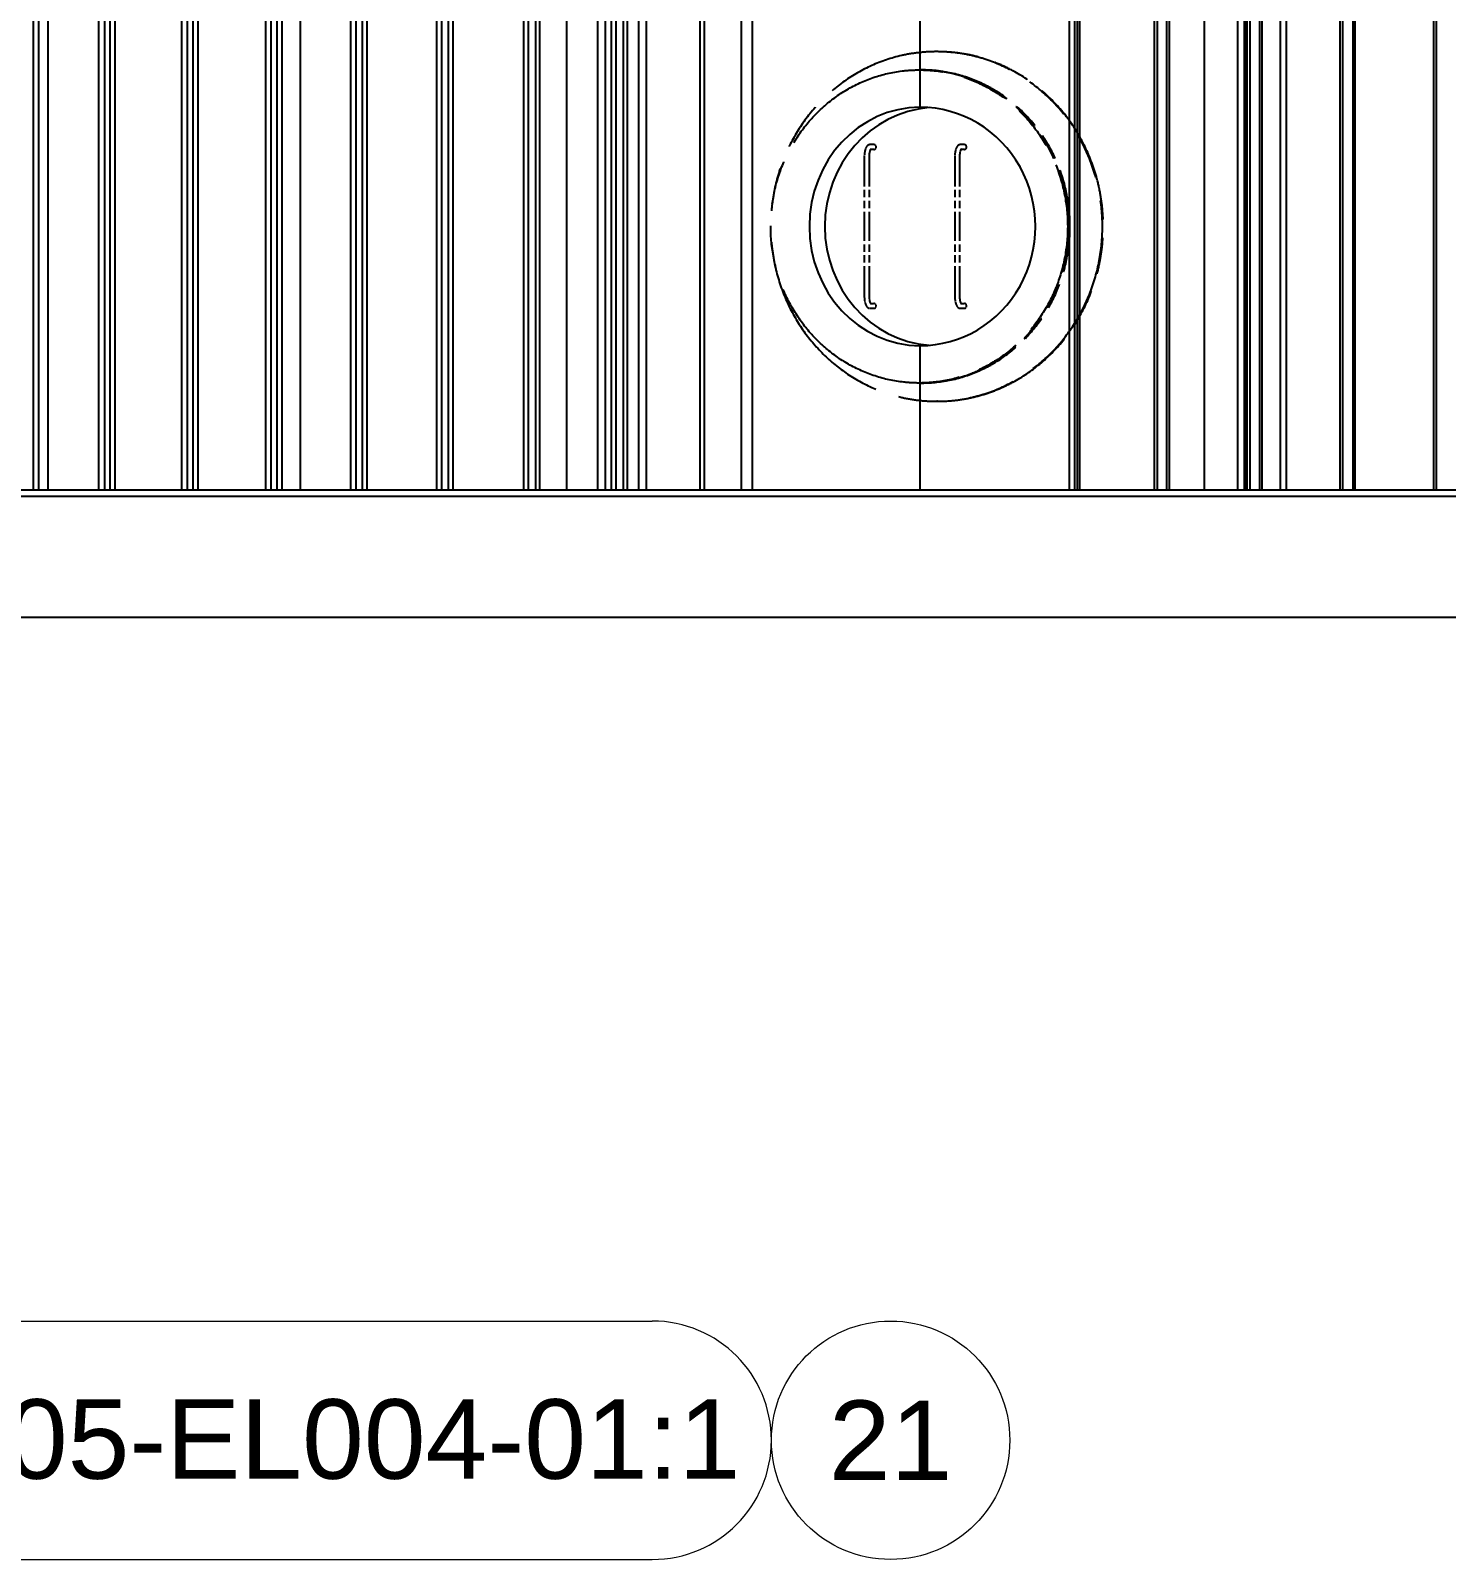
# Model space of a CAD drawing. Header units: millimetres. Extents: x -4172 to 126100, y -2 to 142133.
# Drawn here: x 15748 to 20202, y 39654 to 44464 of the extents above; entities that cross this region are included whole.
import ezdxf

# ---------------------------------------------------------------- set-up
doc = ezdxf.new("R2010")
doc.units = ezdxf.units.MM
doc.header["$LTSCALE"] = 100
doc.linetypes.add('DOUBLE_DASH_CHAIN', pattern=[1.2403, 0.6614, -0.0827, 0.1654, -0.0827, 0.1654, -0.0827])
for name, color, linetype, lineweight in [('Reference', 7, 'DOUBLE_DASH_CHAIN', 25), ('Symbol', 7, 'Continuous', 18), ('Visible', 7, 'Continuous', 25)]:
    doc.layers.add(name, color=color, linetype=linetype, lineweight=lineweight)
doc.styles.add('Note Text', font='arial.ttf')

# ---------------------------------------------------------------- blocks, each defined once
blk = doc.blocks.new('Balloon21')
at = {"layer": 'Symbol'}
for p, q in [((128.737, 428.206), (127.198, 430.176)), ((129.131, 428.513), (127.198, 430.176)), ((127.198, 430.176), (128.343, 427.898)), ((128.343, 427.898), (129.131, 428.513)), ((128.737, 428.206), (148.242, 403.237)), ((150.545, 404.039), (177.037, 404.039)), ((150.545, 396.539), (177.037, 396.539))]:
    blk.add_line(p, q, dxfattribs=at)
at = {"layer": 'Symbol', "flags": 128}
blk.add_lwpolyline([(129.131, 428.513), (127.198, 430.176), (128.343, 427.898), (129.131, 428.513)], dxfattribs=at)
at = {"layer": 'Symbol'}
blk.add_circle((184.537, 400.289), 3.75, dxfattribs=at)
for centre, start, end in [((150.545, 400.289), 90, 270), ((177.037, 400.289), 270, 90)]:
    blk.add_arc(centre, 3.75, start, end, dxfattribs=at)
blk.add_solid([(129.131, 428.513), (127.198, 430.176), (128.343, 427.898), (129.131, 428.513)], dxfattribs=at)
at = {"layer": 'Symbol', "char_height": 2.5, "attachment_point": 5, "style": 'Note Text'}
for s, insert in [('4003-05-EL004-01:1', (163.791, 400.31)), ('21', (184.537, 400.289))]:
    blk.add_mtext(s, dxfattribs=dict(at, insert=insert))

msp = doc.modelspace()

# ---------------------------------------------------------------- linework, layer by layer
at = {"layer": 'Reference', "ltscale": 0.025294}
for p, q in [((18600.89, 44397.58), (18598.36, 44397.58)), ((18600.89, 43297.58), (18598.36, 43297.58))]:
    msp.add_line(p, q, dxfattribs=at)
at = {"layer": 'Reference', "ltscale": 0.031642}
for p, q in [((18546.74, 44340.08), (18543.57, 44340.08)), ((18550.86, 44340.08), (18547.69, 44340.08)), ((18546.74, 43355.08), (18543.57, 43355.08)), ((18550.86, 43355.08), (18547.69, 43355.08))]:
    msp.add_line(p, q, dxfattribs=at)
at = {"layer": 'Reference', "ltscale": 1.380694}
for p, q in [((18370.83, 44065.08), (18370.83, 43630.08)), ((18385.83, 44065.08), (18385.83, 43630.08)), ((18655.39, 44065.08), (18655.39, 43630.08)), ((18670.39, 44065.08), (18670.39, 43630.08))]:
    msp.add_line(p, q, dxfattribs=at)
at = {"layer": 'Reference', "ltscale": 0.12687}
for p, q in [((18401.29, 44105.08), (18388.63, 44105.08)), ((18685.85, 44105.08), (18673.19, 44105.08)), ((18388.63, 43590.08), (18401.29, 43590.08)), ((18673.19, 43590.08), (18685.85, 43590.08))]:
    msp.add_line(p, q, dxfattribs=at)
at = {"layer": 'Reference', "ltscale": 0.109849}
for p, q in [((18401.29, 44090.08), (18390.32, 44090.08)), ((18685.85, 44090.08), (18674.88, 44090.08)), ((18390.32, 43605.08), (18401.29, 43605.08)), ((18674.88, 43605.08), (18685.85, 43605.08))]:
    msp.add_line(p, q, dxfattribs=at)
at = {"layer": 'Reference', "ltscale": 9.02184}
msp.add_ellipse((18598.36, 43847.58), major_axis=(0, 550), ratio=0.9485294, start_param=1.6606287, end_param=7.7641493, dxfattribs=at)
at = {"layer": 'Reference', "ltscale": 6.965557}
msp.add_ellipse((18600.89, 43847.58), major_axis=(0, 550), ratio=0.9485294, start_param=3.1415927, end_param=6.2831853, dxfattribs=at)
at = {"layer": 'Reference', "ltscale": 8.316452}
msp.add_ellipse((18543.57, 43847.58), major_axis=(0, -492.5), ratio=0.9485294, dxfattribs=at)
at = {"layer": 'Reference', "ltscale": 4.911191}
for centre in [(18546.74, 43847.58), (18550.86, 43847.58)]:
    msp.add_ellipse(centre, major_axis=(0, 492.5), ratio=0.9485294, start_param=3.1415927, end_param=6.2831853, dxfattribs=at)
at = {"layer": 'Reference', "ltscale": 4.91437}
msp.add_ellipse((18547.69, 43847.58), major_axis=(0, 492.5), ratio=0.9485294, start_param=3.1405758, end_param=6.2842022, dxfattribs=at)
at = {"layer": 'Reference', "ltscale": 0.074691}
for centre in [(18401.29, 44097.58), (18685.85, 44097.58), (18401.29, 43597.58), (18685.85, 43597.58)]:
    msp.add_ellipse(centre, major_axis=(0, 7.5), ratio=0.9485294, start_param=3.1415927, end_param=6.2831853, dxfattribs=at)
at = {"layer": 'Reference', "ltscale": 0.186253}
for points in [[(18388.63, 44105.08), (18387.08, 44105.08), (18385.55, 44104.72), (18382.68, 44103.48), (18381.43, 44102.54), (18378.68, 44099.88), (18377.48, 44098.02), (18375.23, 44093.54), (18374.27, 44090.83), (18372.69, 44084.84), (18372.07, 44081.57), (18371.2, 44074.69), (18370.94, 44071.08), (18370.84, 44066.65), (18370.83, 44065.87), (18370.83, 44065.08)], [(18673.19, 44105.08), (18671.64, 44105.08), (18670.1, 44104.72), (18667.24, 44103.48), (18665.98, 44102.54), (18663.24, 44099.88), (18662.04, 44098.02), (18659.79, 44093.54), (18658.83, 44090.83), (18657.24, 44084.84), (18656.63, 44081.57), (18655.76, 44074.69), (18655.5, 44071.08), (18655.4, 44066.65), (18655.39, 44065.87), (18655.39, 44065.08)]]:
    msp.add_open_spline(points, degree=3, knots=[0, 0, 0, 0, 0.1368392, 0.1368392, 0.2980661, 0.2980661, 0.5606798, 0.5606798, 0.874839, 0.874839, 1.1889983, 1.1889983, 1.5031576, 1.5031576, 1.5707963, 1.5707963, 1.5707963, 1.5707963], dxfattribs=at)
at = {"layer": 'Reference', "ltscale": 0.120082}
for points in [[(18390.83, 44090.76), (18390.83, 44090.76), (18390.72, 44090.66), (18390.33, 44090.11), (18389.98, 44089.53), (18389.17, 44087.77), (18388.69, 44086.48), (18387.73, 44083.18), (18387.26, 44081.08), (18386.48, 44076.3), (18386.18, 44073.57), (18385.89, 44068.89), (18385.83, 44066.98), (18385.83, 44065.08)], [(18675.39, 44090.76), (18675.39, 44090.76), (18675.28, 44090.66), (18674.89, 44090.11), (18674.54, 44089.53), (18673.73, 44087.77), (18673.24, 44086.48), (18672.29, 44083.18), (18671.82, 44081.08), (18671.04, 44076.3), (18670.74, 44073.57), (18670.45, 44068.89), (18670.39, 44066.98), (18670.39, 44065.08)]]:
    msp.add_open_spline(points, degree=3, knots=[0.2919005, 0.2919005, 0.2919005, 0.2919005, 0.4153425, 0.4153425, 0.6008996, 0.6008996, 0.8287606, 0.8287606, 1.0938022, 1.0938022, 1.3811794, 1.3811794, 1.5707963, 1.5707963, 1.5707963, 1.5707963], dxfattribs=at)
at = {"layer": 'Reference', "ltscale": 0.186251}
for points in [[(18370.83, 43630.08), (18370.83, 43626.43), (18371.02, 43622.78), (18371.74, 43615.76), (18372.28, 43612.4), (18373.71, 43606.19), (18374.59, 43603.34), (18376.82, 43598.23), (18378.12, 43595.94), (18380.94, 43593.05), (18381.94, 43592.22), (18384.7, 43590.67), (18386.64, 43590.08), (18388.63, 43590.08)], [(18655.39, 43630.08), (18655.39, 43626.43), (18655.58, 43622.78), (18656.3, 43615.76), (18656.84, 43612.4), (18658.26, 43606.19), (18659.15, 43603.34), (18661.37, 43598.23), (18662.68, 43595.94), (18665.5, 43593.05), (18666.5, 43592.22), (18669.26, 43590.67), (18671.2, 43590.08), (18673.19, 43590.08)]]:
    msp.add_open_spline(points, degree=3, knots=[1.5707963, 1.5707963, 1.5707963, 1.5707963, 1.8849556, 1.8849556, 2.1991149, 2.1991149, 2.5132741, 2.5132741, 2.8274334, 2.8274334, 2.9658767, 2.9658767, 3.1415927, 3.1415927, 3.1415927, 3.1415927], dxfattribs=at)
at = {"layer": 'Reference', "ltscale": 0.120081}
for points in [[(18385.83, 43630.08), (18385.83, 43627.08), (18385.98, 43624.08), (18386.53, 43618.44), (18386.93, 43615.8), (18387.9, 43611.26), (18388.46, 43609.33), (18389.53, 43606.5), (18390.05, 43605.5), (18390.65, 43604.57), (18390.83, 43604.39), (18390.83, 43604.39)], [(18670.39, 43630.08), (18670.39, 43627.08), (18670.54, 43624.08), (18671.09, 43618.44), (18671.49, 43615.8), (18672.46, 43611.26), (18673.02, 43609.33), (18674.09, 43606.5), (18674.61, 43605.5), (18675.21, 43604.57), (18675.39, 43604.39), (18675.39, 43604.39)]]:
    msp.add_open_spline(points, degree=3, knots=[1.5707963, 1.5707963, 1.5707963, 1.5707963, 1.8695271, 1.8695271, 2.1641907, 2.1641907, 2.4438786, 2.4438786, 2.6899973, 2.6899973, 2.8496921, 2.8496921, 2.8496921, 2.8496921], dxfattribs=at)
at = {"layer": 'Visible'}
for p, q in [((15757.22, 43017.58), (15757.22, 48882.58)), ((15773.87, 43017.58), (15773.87, 48877.58)), ((15803.13, 43017.58), (15803.13, 48877.58)), ((15962.4, 43017.58), (15962.4, 48882.58)), ((15980.11, 48882.58), (15980.11, 43017.58)), ((15996.9, 48882.58), (15996.9, 43017.58)), ((16014.61, 43017.58), (16014.61, 48882.58)), ((16223.45, 43017.58), (16223.45, 48882.58)), ((16240.48, 48882.58), (16240.48, 43017.58)), ((16258.41, 48882.58), (16258.41, 43017.58)), ((16275.43, 43017.58), (16275.43, 48882.58)), ((16487.83, 43017.58), (16487.83, 48882.58)), ((16504.15, 48882.58), (16504.15, 43017.58)), ((16523.21, 48882.58), (16523.21, 43017.58)), ((16539.53, 43017.58), (16539.53, 48882.58)), ((16597.66, 43017.58), (16597.66, 48877.58)), ((16755.38, 43017.58), (16755.38, 48882.58)), ((16771, 48882.58), (16771, 43017.58)), ((16791.17, 48882.58), (16791.17, 43017.58)), ((16806.8, 43017.58), (16806.8, 48882.58)), ((17025.98, 43017.58), (17025.98, 48882.58)), ((17040.89, 48882.58), (17040.89, 43017.58)), ((17062.17, 48882.58), (17062.17, 43017.58)), ((17077.08, 43017.58), (17077.08, 48882.58)), ((17299.48, 43017.58), (17299.48, 48882.58)), ((17313.67, 48882.58), (17313.67, 43017.58)), ((17336.05, 48882.58), (17336.05, 43017.58)), ((17350.24, 43017.58), (17350.24, 48882.58)), ((17435.38, 43017.58), (17435.38, 48877.58)), ((17533.1, 43017.58), (17533.1, 48877.58)), ((17557.02, 43017.58), (17557.02, 48877.58)), ((17575.75, 43017.58), (17575.75, 48882.58)), ((17589.22, 48882.58), (17589.22, 43017.58)), ((17612.67, 48882.58), (17612.67, 43017.58)), ((17626.14, 43017.58), (17626.14, 48882.58)), ((17661.7, 43017.58), (17661.7, 48877.58)), ((17686.16, 43017.58), (17686.16, 48877.58)), ((17854.65, 43017.58), (17854.65, 48882.58)), ((17867.38, 48882.58), (17867.38, 43017.58)), ((18546.9, 44222.58), (18546.9, 48877.58)), ((19032.05, 48882.58), (19032.05, 43017.58)), ((19041.78, 43017.58), (19041.78, 48882.58)), ((19283.49, 43017.58), (19283.49, 48882.58)), ((19292.46, 48882.58), (19292.46, 43017.58)), ((19322.15, 48882.58), (19322.15, 43017.58)), ((19331.12, 43017.58), (19331.12, 48882.58)), ((19441.21, 43017.58), (19441.21, 48877.58)), ((19441.6, 43017.58), (19441.6, 48877.58)), ((19546.28, 43017.58), (19546.28, 48877.58)), ((19566.6, 43017.58), (19566.6, 48877.58)), ((19571.52, 43017.58), (19571.52, 48877.58)), ((19575.11, 43017.58), (19575.11, 48882.58)), ((19583.31, 48882.58), (19583.31, 43017.58)), ((19613.99, 48882.58), (19613.99, 43017.58)), ((19622.2, 43017.58), (19622.2, 48882.58)), ((19680.45, 43017.58), (19680.45, 48877.58)), ((19699.48, 43017.58), (19699.48, 48877.58)), ((19868.33, 43017.58), (19868.33, 48882.58)), ((19875.76, 48882.58), (19875.76, 43017.58)), ((19907.42, 48882.58), (19907.42, 43017.58)), ((19914.85, 43017.58), (19914.85, 48882.58)), ((20163, 43017.58), (20163, 48882.58)), ((20169.66, 48882.58), (20169.66, 43017.58)), ((17984.62, 43017.58), (17984.62, 44517.58)), ((18018.16, 44517.58), (18018.16, 43017.58)), ((19015.88, 44517.58), (19015.88, 43017.58)), ((19049.46, 43017.58), (19049.46, 44517.58)), ((18546.9, 43017.58), (18546.9, 43472.58)), ((27002.34, 43017.58), (9633.81, 43017.58)), ((27002.34, 42997.58), (9633.81, 42997.58)), ((27002.34, 42617.58), (11096.63, 42617.58))]:
    msp.add_line(p, q, dxfattribs=at)
for centre, major_axis, ratio, start_param, end_param in [((18546.9, 43847.58), (0, -375), 0.9303868, 3.1415927, 6.2831853), ((18602.32, 43847.58), (0, 375), 0.9485294, 0.0772427, 3.06435), ((18546.9, 43847.58), (0, -375), 0.966672, 0, 3.1415927)]:
    msp.add_ellipse(centre, major_axis=major_axis, ratio=ratio, start_param=start_param, end_param=end_param, dxfattribs=at)

# ---------------------------------------------------------------- block references
at = {"layer": 'Symbol', "xscale": 100, "yscale": 100, "zscale": 100}
msp.add_blockref('Balloon21', (0, 0), dxfattribs=at)

doc.saveas('drawing.dxf')
